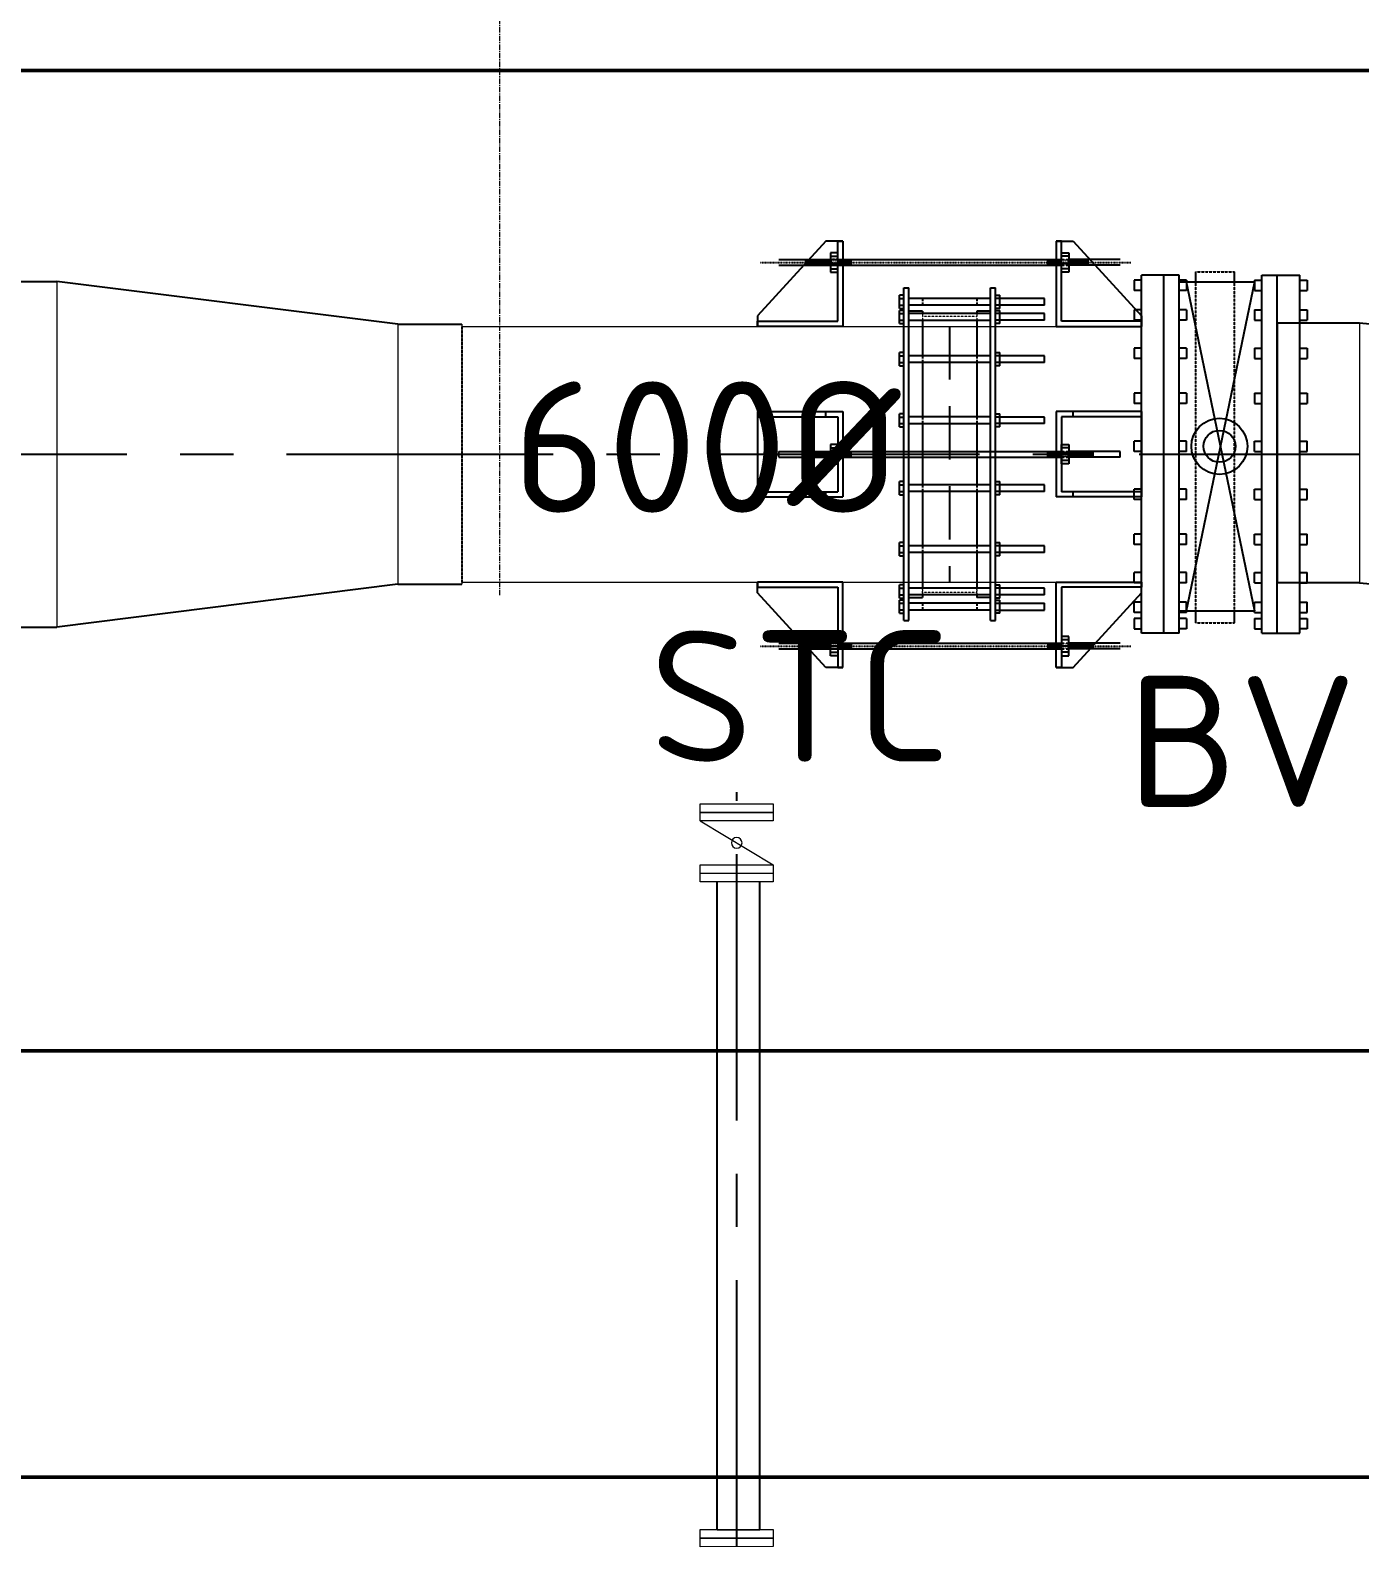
# Model space of a CAD drawing. Header units: inches. Extents: x 0 to 235202, y 0 to 184293.
# Drawn here: x 180900 to 184018, y 114512 to 118070 of the extents above; entities that cross this region are included whole.
import ezdxf
from ezdxf.enums import TextEntityAlignment as Align

# ---------------------------------------------------------------- set-up
doc = ezdxf.new("R2010")
doc.units = ezdxf.units.IN
doc.header["$MEASUREMENT"] = 0
doc.linetypes.add('CENTER', pattern=[2, 1.25, -0.25, 0.25, -0.25])
doc.linetypes.add('HIDDEN', pattern=[0.375, 0.25, -0.125])
for name, color, linetype, lineweight in [('.5', 8, 'Continuous', 0), ('DIM', 251, 'Continuous', 0), ('hid', 8, 'HIDDEN', 0), ('plan', 8, 'Continuous', 0)]:
    doc.layers.add(name, color=color, linetype=linetype, lineweight=lineweight)
for name, color, linetype in [('1', 1, 'CENTER'), ('2', 2, 'HIDDEN'), ('GRID_TXT45', 4, 'Continuous'), ('M-X-BKGD', 8, 'Continuous'), ('sleeve type coupling', 1, 'Continuous'), ('steel elbow 90deg', 3, 'Continuous'), ('steel reducer', 2, 'Continuous'), ('steel tee', 3, 'Continuous'), ('WINDOW ELEV', 3, 'Continuous')]:
    doc.layers.add(name, color=color, linetype=linetype)
doc.styles.add('ISO', font='isocpeur.ttf')
doc.styles.add('SIMPLEX', font='simplex.shx')

# ---------------------------------------------------------------- blocks, each defined once
blk = doc.blocks.new('FLOOR PLAN REV 2')
at = {"layer": '.5', "color": 8, "linetype": 'CENTER', "ltscale": 10}
blk.add_line((107526.8, 216570.9), (107526.8, 247856.1), dxfattribs=at)
at = {"color": 8}
for p, q in [((108291.5, 217401.7), (108131.5, 217226.7)), ((108331.5, 217401.7), (108291.5, 217401.7)), ((108319.5, 217213.7), (108319.5, 217401.7)), ((108319.5, 217401.7), (108331.5, 217401.7)), ((108331.5, 217401.7), (108331.5, 217201.7)), ((108831.9, 217401.7), (108871.9, 217401.7)), ((108843.9, 217401.7), (108831.9, 217401.7)), ((108831.9, 217401.7), (108831.9, 217201.7)), ((108843.9, 217213.7), (108843.9, 217401.7)), ((108871.9, 217401.7), (109031.9, 217226.7)), ((109014.6, 217309.9), (109014.6, 217285.7)), ((109031.9, 217309.9), (109014.6, 217309.9)), ((109031.9, 216482.1), (109031.9, 217322.1)), ((109119.9, 217322.1), (109031.9, 217322.1)), ((109083.9, 216482.1), (109083.9, 217322.1)), ((109119, 217306.6), (109297, 217306.6)), ((109119.9, 216482.1), (109119.9, 217322.1)), ((109137.1, 217309.9), (109119.9, 217309.9)), ((109136.2, 217309.9), (109297, 216534.1)), ((109297, 217306.6), (109136.2, 216530.7)), ((109137.1, 217309.9), (109137.1, 217285.7)), ((109159.5, 217306.6), (109159.5, 217329.7)), ((109249.8, 217306.6), (109249.8, 217329.7)), ((109297, 217309.9), (109297, 217285.7)), ((109297, 217309.9), (109314.2, 217309.9)), ((109314.2, 217322.1), (109402.9, 217322.1)), ((109314.2, 216482.1), (109314.2, 217322.1)), ((109350.2, 216482.1), (109350.2, 217322.1)), ((109402.9, 216482.1), (109402.9, 217322.1)), ((109402.9, 217309.9), (109420.1, 217309.9)), ((109420.1, 217309.9), (109420.1, 217285.7)), ((109031.9, 217285.7), (109014.6, 217285.7)), ((109137.1, 217285.7), (109119.9, 217285.7)), ((109297, 217285.7), (109314.2, 217285.7)), ((109402.9, 217285.7), (109420.1, 217285.7)), ((109014.6, 217240.7), (109014.6, 217216.4)), ((109031.9, 217240.7), (109014.6, 217240.7)), ((109137.1, 217240.7), (109119.9, 217240.7)), ((109137.1, 217240.7), (109137.1, 217216.4)), ((109297, 217240.7), (109297, 217216.4)), ((109297, 217240.7), (109314.2, 217240.7)), ((109402.9, 217240.7), (109420.1, 217240.7)), ((109420.1, 217240.7), (109420.1, 217216.4)), ((108131.5, 217226.7), (108131.5, 217201.7)), ((108131.5, 217201.7), (108131.5, 217213.7)), ((108131.5, 217213.7), (108319.5, 217213.7)), ((108331.5, 217201.7), (108131.5, 217201.7)), ((108831.9, 217201.7), (109031.9, 217201.7)), ((109031.9, 217213.7), (108843.9, 217213.7)), ((109031.9, 217216.4), (109014.6, 217216.4)), ((109031.9, 217226.7), (109031.9, 217201.7)), ((109031.9, 217201.7), (109031.9, 217213.7)), ((109137.1, 217216.4), (109119.9, 217216.4)), ((109297, 217216.4), (109314.2, 217216.4)), ((109402.9, 217216.4), (109420.1, 217216.4)), ((109014.6, 217150.4), (109014.6, 217126.1)), ((109031.9, 217150.4), (109014.6, 217150.4)), ((109031.9, 217126.1), (109014.6, 217126.1)), ((109137.1, 217150.4), (109119.9, 217150.4)), ((109137.1, 217126.1), (109119.9, 217126.1)), ((109137.1, 217150.4), (109137.1, 217126.1)), ((109297, 217150.4), (109297, 217126.1)), ((109297, 217150.4), (109314.2, 217150.4)), ((109297, 217126.1), (109314.2, 217126.1)), ((109402.9, 217150.4), (109420.1, 217150.4)), ((109402.9, 217126.1), (109420.1, 217126.1)), ((109420.1, 217150.4), (109420.1, 217126.1)), ((109014.6, 217045.3), (109014.6, 217021)), ((109031.9, 217045.3), (109014.6, 217045.3)), ((109031.9, 217021), (109014.6, 217021)), ((109137.1, 217045.3), (109119.9, 217045.3)), ((109137.1, 217021), (109119.9, 217021)), ((109137.1, 217045.3), (109137.1, 217021)), ((109297, 217045.3), (109297, 217021)), ((109297, 217045.3), (109314.2, 217045.3)), ((109297, 217021), (109314.2, 217021)), ((109402.9, 217045.3), (109420.1, 217045.3)), ((109402.9, 217021), (109420.1, 217021)), ((109420.1, 217045.3), (109420.1, 217021)), ((108131.5, 217001.7), (108331.5, 217001.7)), ((108131.5, 217001.7), (108131.5, 216801.7)), ((108131.5, 216989.7), (108319.5, 216989.7)), ((108291.5, 216989.7), (108291.5, 217001.7)), ((108319.5, 216989.7), (108319.5, 216813.7)), ((108331.5, 217001.7), (108331.5, 216801.7)), ((109031.9, 217001.7), (108831.9, 217001.7)), ((108831.9, 217001.7), (108831.9, 216801.7)), ((109031.9, 216989.7), (108843.9, 216989.7)), ((108843.9, 216989.7), (108843.9, 216813.7)), ((108871.9, 216989.7), (108871.9, 217001.7)), ((109031.9, 217001.7), (109031.9, 216801.7)), ((109031.9, 216932.4), (109014.6, 216932.4)), ((109014.6, 216908.2), (109014.6, 216932.4)), ((109031.9, 216908.2), (109014.6, 216908.2)), ((109137.1, 216932.4), (109119.9, 216932.4)), ((109137.1, 216908.2), (109119.9, 216908.2)), ((109137.1, 216908.2), (109137.1, 216932.4)), ((109297, 216932.4), (109314.2, 216932.4)), ((109297, 216908.2), (109297, 216932.4)), ((109297, 216908.2), (109314.2, 216908.2)), ((109402.9, 216932.4), (109420.1, 216932.4)), ((109402.9, 216908.2), (109420.1, 216908.2)), ((109420.1, 216908.2), (109420.1, 216932.4)), ((108131.5, 216813.7), (108319.5, 216813.7)), ((108131.5, 216801.7), (108331.5, 216801.7)), ((108291.5, 216801.7), (108291.5, 216813.7)), ((109031.9, 216801.7), (108831.9, 216801.7)), ((109031.9, 216813.7), (108843.9, 216813.7)), ((108871.9, 216801.7), (108871.9, 216813.7)), ((109031.9, 216819.6), (109014.6, 216819.6)), ((109014.6, 216795.4), (109014.6, 216819.6)), ((109137.1, 216819.6), (109119.9, 216819.6)), ((109137.1, 216795.4), (109137.1, 216819.6)), ((109297, 216819.6), (109314.2, 216819.6)), ((109297, 216795.4), (109297, 216819.6)), ((109402.9, 216819.6), (109420.1, 216819.6)), ((109420.1, 216795.4), (109420.1, 216819.6)), ((109031.9, 216795.4), (109014.6, 216795.4)), ((109137.1, 216795.4), (109119.9, 216795.4)), ((109297, 216795.4), (109314.2, 216795.4)), ((109402.9, 216795.4), (109420.1, 216795.4)), ((109031.9, 216714.5), (109014.6, 216714.5)), ((109014.6, 216690.2), (109014.6, 216714.5)), ((109137.1, 216714.5), (109119.9, 216714.5)), ((109137.1, 216690.2), (109137.1, 216714.5)), ((109297, 216714.5), (109314.2, 216714.5)), ((109297, 216690.2), (109297, 216714.5)), ((109402.9, 216714.5), (109420.1, 216714.5)), ((109420.1, 216690.2), (109420.1, 216714.5)), ((109031.9, 216690.2), (109014.6, 216690.2)), ((109137.1, 216690.2), (109119.9, 216690.2)), ((109297, 216690.2), (109314.2, 216690.2)), ((109402.9, 216690.2), (109420.1, 216690.2)), ((109031.9, 216624.2), (109014.6, 216624.2)), ((109014.6, 216600), (109014.6, 216624.2)), ((109137.1, 216624.2), (109119.9, 216624.2)), ((109137.1, 216600), (109137.1, 216624.2)), ((109297, 216624.2), (109314.2, 216624.2)), ((109297, 216600), (109297, 216624.2)), ((109402.9, 216624.2), (109420.1, 216624.2)), ((109420.1, 216600), (109420.1, 216624.2)), ((108131.5, 216576.7), (108131.5, 216601.7)), ((108131.5, 216601.7), (108131.5, 216589.7)), ((108331.5, 216601.7), (108131.5, 216601.7)), ((108131.5, 216589.7), (108319.5, 216589.7)), ((108319.5, 216589.7), (108319.5, 216401.7)), ((108331.5, 216401.7), (108331.5, 216601.7)), ((108831.9, 216401.7), (108831.9, 216601.7)), ((108831.9, 216601.7), (109031.9, 216601.7)), ((109031.9, 216589.7), (108843.9, 216589.7)), ((108843.9, 216589.7), (108843.9, 216401.7)), ((109031.9, 216600), (109014.6, 216600)), ((109031.9, 216576.7), (109031.9, 216601.7)), ((109031.9, 216601.7), (109031.9, 216589.7)), ((109137.1, 216600), (109119.9, 216600)), ((109297, 216600), (109314.2, 216600)), ((109402.9, 216600), (109420.1, 216600)), ((108291.5, 216401.7), (108131.5, 216576.7)), ((108871.9, 216401.7), (109031.9, 216576.7)), ((109031.9, 216554.9), (109014.6, 216554.9)), ((109014.6, 216530.7), (109014.6, 216554.9)), ((109137.1, 216554.9), (109119.9, 216554.9)), ((109137.1, 216530.7), (109137.1, 216554.9)), ((109297, 216554.9), (109314.2, 216554.9)), ((109297, 216530.7), (109297, 216554.9)), ((109402.9, 216554.9), (109420.1, 216554.9)), ((109420.1, 216530.7), (109420.1, 216554.9)), ((109031.9, 216530.7), (109014.6, 216530.7)), ((109031.9, 216516.7), (109014.6, 216516.7)), ((109014.6, 216516.7), (109014.6, 216492.4)), ((109119, 216534.1), (109297, 216534.1)), ((109137.1, 216530.7), (109119.9, 216530.7)), ((109137.1, 216516.7), (109119.9, 216516.7)), ((109137.1, 216516.7), (109137.1, 216492.4)), ((109159.5, 216506.4), (109159.5, 216534.1)), ((109249.8, 216506.4), (109249.8, 216534.1)), ((109297, 216530.7), (109314.2, 216530.7)), ((109297, 216516.7), (109314.2, 216516.7)), ((109297, 216516.7), (109297, 216492.4)), ((109402.9, 216530.7), (109420.1, 216530.7)), ((109402.9, 216516.7), (109420.1, 216516.7)), ((109420.1, 216516.7), (109420.1, 216492.4)), ((109014.6, 216492.4), (109031.9, 216492.4)), ((109119.9, 216482.1), (109031.9, 216482.1)), ((109137.1, 216492.4), (109119.9, 216492.4)), ((109297, 216492.4), (109314.2, 216492.4)), ((109314.2, 216482.1), (109402.9, 216482.1)), ((109420.1, 216492.4), (109402.9, 216492.4)), ((108331.5, 216401.7), (108291.5, 216401.7)), ((108319.5, 216401.7), (108331.5, 216401.7)), ((108831.9, 216401.7), (108871.9, 216401.7)), ((108843.9, 216401.7), (108831.9, 216401.7))]:
    blk.add_line(p, q, dxfattribs=at)
at = {"color": 8, "linetype": 'HIDDEN'}
for p, q in [((109159.5, 217329.7), (109249.8, 217329.7)), ((109159.5, 216534.1), (109159.5, 217306.6)), ((109249.8, 216534.1), (109249.8, 217306.6)), ((109159.5, 216506.4), (109249.8, 216506.4))]:
    blk.add_line(p, q, dxfattribs=at)
at = {"color": 8, "linetype": 'CENTER', "ltscale": 500}
for p, q in [((103026.8, 216901.8), (109543.6, 216901.8)), ((108082.4, 214338.8), (108082.4, 216109.2))]:
    blk.add_line(p, q, dxfattribs=at)
at = {"color": 8}
for radius in [65.7, 37.5]:
    blk.add_circle((109214.7, 216920.3), radius, dxfattribs=at)
at = {"layer": '1', "color": 8}
for p, q in [((108319.5, 217374.5), (108302.3, 217374.5)), ((108302.3, 217374.5), (108302.3, 217329)), ((108319.5, 217374.5), (108302.3, 217374.5)), ((108302.3, 217374.5), (108302.3, 217329)), ((108319.5, 217329), (108319.5, 217374.5)), ((108319.5, 217329), (108319.5, 217374.5)), ((108843.9, 217374.5), (108861.1, 217374.5)), ((108843.9, 217329), (108843.9, 217374.5)), ((108843.9, 217374.5), (108861.1, 217374.5)), ((108843.9, 217329), (108843.9, 217374.5)), ((108861.1, 217374.5), (108861.1, 217329)), ((108861.1, 217374.5), (108861.1, 217329)), ((108181.5, 217358.3), (108843.9, 217358.3)), ((108181.5, 217358.3), (108302.3, 217358.3)), ((108181.5, 217345.2), (108302.3, 217345.2)), ((108181.5, 217345.1), (108843.9, 217345.1)), ((108244.9, 217345.2), (108244.9, 217358.3)), ((108244.9, 217345.2), (108244.9, 217358.3)), ((108249, 217345.2), (108249, 217358.3)), ((108249, 217345.2), (108249, 217358.3)), ((108249, 217345.2), (108249, 217358.3)), ((108249, 217345.2), (108249, 217358.3)), ((108253.1, 217345.2), (108253.1, 217358.3)), ((108253.1, 217345.2), (108253.1, 217358.3)), ((108256.9, 217345.2), (108256.9, 217358.3)), ((108256.9, 217345.2), (108256.9, 217358.3)), ((108261, 217345.2), (108261, 217358.3)), ((108261, 217345.2), (108261, 217358.3)), ((108261, 217345.2), (108261, 217358.3)), ((108261, 217345.2), (108261, 217358.3)), ((108265, 217345.2), (108265, 217358.3)), ((108265, 217345.2), (108265, 217358.3)), ((108269.1, 217345.2), (108269.1, 217358.3)), ((108269.1, 217345.2), (108269.1, 217358.3)), ((108273.2, 217345.2), (108273.2, 217358.3)), ((108273.2, 217345.2), (108273.2, 217358.3)), ((108277.3, 217345.2), (108277.3, 217358.3)), ((108277.3, 217345.2), (108277.3, 217358.3)), ((108281.4, 217345.2), (108281.4, 217358.3)), ((108281.4, 217345.2), (108281.4, 217358.3)), ((108285.5, 217345.2), (108285.5, 217358.3)), ((108285.5, 217345.2), (108285.5, 217358.3)), ((108289.6, 217345.2), (108289.6, 217358.3)), ((108289.6, 217345.2), (108289.6, 217358.3)), ((108293.6, 217345.2), (108293.6, 217358.3)), ((108293.6, 217345.2), (108293.6, 217358.3)), ((108297.7, 217345.2), (108297.7, 217358.3)), ((108297.7, 217345.2), (108297.7, 217358.3)), ((108301.8, 217345.2), (108301.8, 217358.3)), ((108301.8, 217345.2), (108301.8, 217358.3)), ((108302.3, 217366.4), (108319.5, 217366.4)), ((108302.3, 217366.4), (108319.5, 217366.4)), ((108302.3, 217337.1), (108319.5, 217337.1)), ((108302.3, 217337.1), (108319.5, 217337.1)), ((108322.3, 217345.2), (108322.3, 217358.3)), ((108322.3, 217345.2), (108322.3, 217358.3)), ((108326.3, 217345.2), (108326.3, 217358.3)), ((108326.3, 217345.2), (108326.3, 217358.3)), ((108330.4, 217345.2), (108330.4, 217358.3)), ((108330.4, 217345.2), (108330.4, 217358.3)), ((108334.5, 217345.2), (108334.5, 217358.3)), ((108334.5, 217345.2), (108334.5, 217358.3)), ((108338.6, 217345.2), (108338.6, 217358.3)), ((108338.6, 217345.2), (108338.6, 217358.3)), ((108342.7, 217345.2), (108342.7, 217358.3)), ((108342.7, 217345.2), (108342.7, 217358.3)), ((108346.8, 217345.2), (108346.8, 217358.3)), ((108346.8, 217345.2), (108346.8, 217358.3)), ((108350.9, 217345.2), (108350.9, 217358.3)), ((108350.9, 217345.2), (108350.9, 217358.3)), ((108812.5, 217345.2), (108812.5, 217358.3)), ((108812.5, 217345.2), (108812.5, 217358.3)), ((108816.6, 217345.2), (108816.6, 217358.3)), ((108816.6, 217345.2), (108816.6, 217358.3)), ((108820.7, 217345.2), (108820.7, 217358.3)), ((108820.7, 217345.2), (108820.7, 217358.3)), ((108824.8, 217345.2), (108824.8, 217358.3)), ((108824.8, 217345.2), (108824.8, 217358.3)), ((108828.8, 217345.2), (108828.8, 217358.3)), ((108828.8, 217345.2), (108828.8, 217358.3)), ((108832.9, 217345.2), (108832.9, 217358.3)), ((108832.9, 217345.2), (108832.9, 217358.3)), ((108837, 217345.2), (108837, 217358.3)), ((108837, 217345.2), (108837, 217358.3)), ((108841.1, 217345.2), (108841.1, 217358.3)), ((108841.1, 217345.2), (108841.1, 217358.3)), ((108861.1, 217366.4), (108843.9, 217366.4)), ((108861.1, 217366.4), (108843.9, 217366.4)), ((108861.1, 217337.1), (108843.9, 217337.1)), ((108861.1, 217337.1), (108843.9, 217337.1)), ((108981.9, 217358.3), (108861.1, 217358.3)), ((108981.9, 217345.2), (108861.1, 217345.2)), ((108861.5, 217345.2), (108861.5, 217358.3)), ((108861.5, 217345.2), (108861.5, 217358.3)), ((108865.6, 217345.2), (108865.6, 217358.3)), ((108865.6, 217345.2), (108865.6, 217358.3)), ((108869.7, 217345.2), (108869.7, 217358.3)), ((108869.7, 217345.2), (108869.7, 217358.3)), ((108873.8, 217345.2), (108873.8, 217358.3)), ((108873.8, 217345.2), (108873.8, 217358.3)), ((108877.9, 217345.2), (108877.9, 217358.3)), ((108877.9, 217345.2), (108877.9, 217358.3)), ((108882, 217345.2), (108882, 217358.3)), ((108882, 217345.2), (108882, 217358.3)), ((108886.1, 217345.2), (108886.1, 217358.3)), ((108886.1, 217345.2), (108886.1, 217358.3)), ((108890.1, 217345.2), (108890.1, 217358.3)), ((108890.1, 217345.2), (108890.1, 217358.3)), ((108894.2, 217345.2), (108894.2, 217358.3)), ((108894.2, 217345.2), (108894.2, 217358.3)), ((108898.3, 217345.2), (108898.3, 217358.3)), ((108898.3, 217345.2), (108898.3, 217358.3)), ((108902.4, 217345.2), (108902.4, 217358.3)), ((108902.4, 217345.2), (108902.4, 217358.3)), ((108902.4, 217345.2), (108902.4, 217358.3)), ((108902.4, 217345.2), (108902.4, 217358.3)), ((108906.5, 217345.2), (108906.5, 217358.3)), ((108906.5, 217345.2), (108906.5, 217358.3)), ((108302.3, 217329), (108319.5, 217329)), ((108302.3, 217329), (108319.5, 217329)), ((108861.1, 217329), (108843.9, 217329)), ((108861.1, 217329), (108843.9, 217329)), ((108181.5, 216908.3), (108843.9, 216908.3)), ((108181.5, 216908.3), (108302.3, 216908.3)), ((108181.5, 216895.2), (108181.5, 216908.3)), ((108181.5, 216895.2), (108181.5, 216908.3)), ((108244.9, 216895.2), (108244.9, 216908.3)), ((108244.9, 216895.2), (108244.9, 216908.3)), ((108249, 216895.2), (108249, 216908.3)), ((108249, 216895.2), (108249, 216908.3)), ((108249, 216895.2), (108249, 216908.3)), ((108249, 216895.2), (108249, 216908.3)), ((108253.1, 216895.2), (108253.1, 216908.3)), ((108253.1, 216895.2), (108253.1, 216908.3)), ((108256.9, 216895.2), (108256.9, 216908.3)), ((108256.9, 216895.2), (108256.9, 216908.3)), ((108261, 216895.2), (108261, 216908.3)), ((108261, 216895.2), (108261, 216908.3)), ((108261, 216895.2), (108261, 216908.3)), ((108261, 216895.2), (108261, 216908.3)), ((108265, 216895.2), (108265, 216908.3)), ((108265, 216895.2), (108265, 216908.3)), ((108269.1, 216895.2), (108269.1, 216908.3)), ((108269.1, 216895.2), (108269.1, 216908.3)), ((108273.2, 216895.2), (108273.2, 216908.3)), ((108273.2, 216895.2), (108273.2, 216908.3)), ((108277.3, 216895.2), (108277.3, 216908.3)), ((108277.3, 216895.2), (108277.3, 216908.3)), ((108281.4, 216895.2), (108281.4, 216908.3)), ((108281.4, 216895.2), (108281.4, 216908.3)), ((108285.5, 216895.2), (108285.5, 216908.3)), ((108285.5, 216895.2), (108285.5, 216908.3)), ((108289.6, 216895.2), (108289.6, 216908.3)), ((108289.6, 216895.2), (108289.6, 216908.3)), ((108293.6, 216895.2), (108293.6, 216908.3)), ((108293.6, 216895.2), (108293.6, 216908.3)), ((108297.7, 216895.2), (108297.7, 216908.3)), ((108297.7, 216895.2), (108297.7, 216908.3)), ((108301.8, 216895.2), (108301.8, 216908.3)), ((108301.8, 216895.2), (108301.8, 216908.3)), ((108319.5, 216924.5), (108302.3, 216924.5)), ((108302.3, 216924.5), (108302.3, 216879)), ((108319.5, 216924.5), (108302.3, 216924.5)), ((108302.3, 216924.5), (108302.3, 216879)), ((108302.3, 216916.4), (108319.5, 216916.4)), ((108302.3, 216916.4), (108319.5, 216916.4)), ((108319.5, 216879), (108319.5, 216924.5)), ((108319.5, 216879), (108319.5, 216924.5)), ((108322.3, 216895.2), (108322.3, 216908.3)), ((108322.3, 216895.2), (108322.3, 216908.3)), ((108326.3, 216895.2), (108326.3, 216908.3)), ((108326.3, 216895.2), (108326.3, 216908.3)), ((108330.4, 216895.2), (108330.4, 216908.3)), ((108330.4, 216895.2), (108330.4, 216908.3)), ((108334.5, 216895.2), (108334.5, 216908.3)), ((108334.5, 216895.2), (108334.5, 216908.3)), ((108338.6, 216895.2), (108338.6, 216908.3)), ((108338.6, 216895.2), (108338.6, 216908.3)), ((108342.7, 216895.2), (108342.7, 216908.3)), ((108342.7, 216895.2), (108342.7, 216908.3)), ((108346.8, 216895.2), (108346.8, 216908.3)), ((108346.8, 216895.2), (108346.8, 216908.3)), ((108350.9, 216895.2), (108350.9, 216908.3)), ((108350.9, 216895.2), (108350.9, 216908.3)), ((108812.5, 216895.2), (108812.5, 216908.3)), ((108812.5, 216895.2), (108812.5, 216908.3)), ((108816.6, 216895.2), (108816.6, 216908.3)), ((108816.6, 216895.2), (108816.6, 216908.3)), ((108820.7, 216895.2), (108820.7, 216908.3)), ((108820.7, 216895.2), (108820.7, 216908.3)), ((108824.8, 216895.2), (108824.8, 216908.3)), ((108824.8, 216895.2), (108824.8, 216908.3)), ((108828.8, 216895.2), (108828.8, 216908.3)), ((108828.8, 216895.2), (108828.8, 216908.3)), ((108832.9, 216895.2), (108832.9, 216908.3)), ((108832.9, 216895.2), (108832.9, 216908.3)), ((108837, 216895.2), (108837, 216908.3)), ((108837, 216895.2), (108837, 216908.3)), ((108841.1, 216895.2), (108841.1, 216908.3)), ((108841.1, 216895.2), (108841.1, 216908.3)), ((108843.9, 216924.5), (108861.1, 216924.5)), ((108843.9, 216879), (108843.9, 216924.5)), ((108843.9, 216924.5), (108861.1, 216924.5)), ((108843.9, 216879), (108843.9, 216924.5)), ((108861.1, 216916.4), (108843.9, 216916.4)), ((108861.1, 216916.4), (108843.9, 216916.4)), ((108861.1, 216924.5), (108861.1, 216879)), ((108861.1, 216924.5), (108861.1, 216879)), ((108981.9, 216908.3), (108861.1, 216908.3)), ((108861.5, 216895.2), (108861.5, 216908.3)), ((108861.5, 216895.2), (108861.5, 216908.3)), ((108865.6, 216895.2), (108865.6, 216908.3)), ((108865.6, 216895.2), (108865.6, 216908.3)), ((108869.7, 216895.2), (108869.7, 216908.3)), ((108869.7, 216895.2), (108869.7, 216908.3)), ((108873.8, 216895.2), (108873.8, 216908.3)), ((108873.8, 216895.2), (108873.8, 216908.3)), ((108877.9, 216895.2), (108877.9, 216908.3)), ((108877.9, 216895.2), (108877.9, 216908.3)), ((108882, 216895.2), (108882, 216908.3)), ((108882, 216895.2), (108882, 216908.3)), ((108886.1, 216895.2), (108886.1, 216908.3)), ((108886.1, 216895.2), (108886.1, 216908.3)), ((108890.1, 216895.2), (108890.1, 216908.3)), ((108890.1, 216895.2), (108890.1, 216908.3)), ((108894.2, 216895.2), (108894.2, 216908.3)), ((108894.2, 216895.2), (108894.2, 216908.3)), ((108898.3, 216895.2), (108898.3, 216908.3)), ((108898.3, 216895.2), (108898.3, 216908.3)), ((108902.4, 216895.2), (108902.4, 216908.3)), ((108902.4, 216895.2), (108902.4, 216908.3)), ((108902.4, 216895.2), (108902.4, 216908.3)), ((108902.4, 216895.2), (108902.4, 216908.3)), ((108906.5, 216895.2), (108906.5, 216908.3)), ((108906.5, 216895.2), (108906.5, 216908.3)), ((108910.3, 216895.2), (108910.3, 216908.3)), ((108910.3, 216895.2), (108910.3, 216908.3)), ((108914.4, 216895.2), (108914.4, 216908.3)), ((108914.4, 216895.2), (108914.4, 216908.3)), ((108914.4, 216895.2), (108914.4, 216908.3)), ((108914.4, 216895.2), (108914.4, 216908.3)), ((108918.5, 216895.2), (108918.5, 216908.3)), ((108918.5, 216895.2), (108918.5, 216908.3)), ((108981.9, 216895.2), (108981.9, 216908.3)), ((108981.9, 216895.2), (108981.9, 216908.3)), ((108181.5, 216895.2), (108302.3, 216895.2)), ((108181.5, 216895.1), (108843.9, 216895.1)), ((108302.3, 216887.1), (108319.5, 216887.1)), ((108302.3, 216887.1), (108319.5, 216887.1)), ((108302.3, 216879), (108319.5, 216879)), ((108302.3, 216879), (108319.5, 216879)), ((108861.1, 216887.1), (108843.9, 216887.1)), ((108861.1, 216887.1), (108843.9, 216887.1)), ((108861.1, 216879), (108843.9, 216879)), ((108861.1, 216879), (108843.9, 216879)), ((108981.9, 216895.2), (108861.1, 216895.2)), ((108181.5, 216458.4), (108843.9, 216458.4)), ((108181.5, 216458.3), (108302.3, 216458.3)), ((108181.5, 216445.2), (108843.9, 216445.2)), ((108181.5, 216445.2), (108302.3, 216445.2)), ((108244.9, 216458.3), (108244.9, 216445.2)), ((108244.9, 216458.3), (108244.9, 216445.2)), ((108249, 216458.3), (108249, 216445.2)), ((108249, 216458.3), (108249, 216445.2)), ((108249, 216458.3), (108249, 216445.2)), ((108249, 216458.3), (108249, 216445.2)), ((108253.1, 216458.3), (108253.1, 216445.2)), ((108253.1, 216458.3), (108253.1, 216445.2)), ((108256.9, 216458.3), (108256.9, 216445.2)), ((108256.9, 216458.3), (108256.9, 216445.2)), ((108261, 216458.3), (108261, 216445.2)), ((108261, 216458.3), (108261, 216445.2)), ((108261, 216458.3), (108261, 216445.2)), ((108261, 216458.3), (108261, 216445.2)), ((108265, 216458.3), (108265, 216445.2)), ((108265, 216458.3), (108265, 216445.2)), ((108269.1, 216458.3), (108269.1, 216445.2)), ((108269.1, 216458.3), (108269.1, 216445.2)), ((108273.2, 216458.3), (108273.2, 216445.2)), ((108273.2, 216458.3), (108273.2, 216445.2)), ((108277.3, 216458.3), (108277.3, 216445.2)), ((108277.3, 216458.3), (108277.3, 216445.2)), ((108281.4, 216458.3), (108281.4, 216445.2)), ((108281.4, 216458.3), (108281.4, 216445.2)), ((108285.5, 216458.3), (108285.5, 216445.2)), ((108285.5, 216458.3), (108285.5, 216445.2)), ((108289.6, 216458.3), (108289.6, 216445.2)), ((108289.6, 216458.3), (108289.6, 216445.2)), ((108293.6, 216458.3), (108293.6, 216445.2)), ((108293.6, 216458.3), (108293.6, 216445.2)), ((108297.7, 216458.3), (108297.7, 216445.2)), ((108297.7, 216458.3), (108297.7, 216445.2)), ((108301.8, 216458.3), (108301.8, 216445.2)), ((108301.8, 216458.3), (108301.8, 216445.2)), ((108302.3, 216429), (108302.3, 216474.5)), ((108302.3, 216474.5), (108319.5, 216474.5)), ((108302.3, 216429), (108302.3, 216474.5)), ((108302.3, 216474.5), (108319.5, 216474.5)), ((108302.3, 216466.4), (108319.5, 216466.4)), ((108302.3, 216466.4), (108319.5, 216466.4)), ((108319.5, 216474.5), (108319.5, 216429)), ((108319.5, 216474.5), (108319.5, 216429)), ((108322.3, 216458.3), (108322.3, 216445.2)), ((108322.3, 216458.3), (108322.3, 216445.2)), ((108326.3, 216458.3), (108326.3, 216445.2)), ((108326.3, 216458.3), (108326.3, 216445.2)), ((108330.4, 216458.3), (108330.4, 216445.2)), ((108330.4, 216458.3), (108330.4, 216445.2)), ((108334.5, 216458.3), (108334.5, 216445.2)), ((108334.5, 216458.3), (108334.5, 216445.2)), ((108338.6, 216458.3), (108338.6, 216445.2)), ((108338.6, 216458.3), (108338.6, 216445.2)), ((108342.7, 216458.3), (108342.7, 216445.2)), ((108342.7, 216458.3), (108342.7, 216445.2)), ((108346.8, 216458.3), (108346.8, 216445.2)), ((108346.8, 216458.3), (108346.8, 216445.2)), ((108350.9, 216458.3), (108350.9, 216445.2)), ((108350.9, 216458.3), (108350.9, 216445.2)), ((108812.5, 216458.3), (108812.5, 216445.2)), ((108812.5, 216458.3), (108812.5, 216445.2)), ((108816.6, 216458.3), (108816.6, 216445.2)), ((108816.6, 216458.3), (108816.6, 216445.2)), ((108820.7, 216458.3), (108820.7, 216445.2)), ((108820.7, 216458.3), (108820.7, 216445.2)), ((108824.8, 216458.3), (108824.8, 216445.2)), ((108824.8, 216458.3), (108824.8, 216445.2)), ((108828.8, 216458.3), (108828.8, 216445.2)), ((108828.8, 216458.3), (108828.8, 216445.2)), ((108832.9, 216458.3), (108832.9, 216445.2)), ((108832.9, 216458.3), (108832.9, 216445.2)), ((108837, 216458.3), (108837, 216445.2)), ((108837, 216458.3), (108837, 216445.2)), ((108841.1, 216458.3), (108841.1, 216445.2)), ((108841.1, 216458.3), (108841.1, 216445.2)), ((108861.1, 216474.5), (108843.9, 216474.5)), ((108843.9, 216474.5), (108843.9, 216429)), ((108861.1, 216474.5), (108843.9, 216474.5)), ((108843.9, 216474.5), (108843.9, 216429)), ((108861.1, 216466.4), (108843.9, 216466.4)), ((108861.1, 216466.4), (108843.9, 216466.4)), ((108861.1, 216429), (108861.1, 216474.5)), ((108861.1, 216429), (108861.1, 216474.5)), ((108981.9, 216458.3), (108861.1, 216458.3)), ((108981.9, 216445.2), (108861.1, 216445.2)), ((108861.5, 216458.3), (108861.5, 216445.2)), ((108861.5, 216458.3), (108861.5, 216445.2)), ((108865.6, 216458.3), (108865.6, 216445.2)), ((108865.6, 216458.3), (108865.6, 216445.2)), ((108869.7, 216458.3), (108869.7, 216445.2)), ((108869.7, 216458.3), (108869.7, 216445.2)), ((108873.8, 216458.3), (108873.8, 216445.2)), ((108873.8, 216458.3), (108873.8, 216445.2)), ((108877.9, 216458.3), (108877.9, 216445.2)), ((108877.9, 216458.3), (108877.9, 216445.2)), ((108882, 216458.3), (108882, 216445.2)), ((108882, 216458.3), (108882, 216445.2)), ((108886.1, 216458.3), (108886.1, 216445.2)), ((108886.1, 216458.3), (108886.1, 216445.2)), ((108890.1, 216458.3), (108890.1, 216445.2)), ((108890.1, 216458.3), (108890.1, 216445.2)), ((108894.2, 216458.3), (108894.2, 216445.2)), ((108894.2, 216458.3), (108894.2, 216445.2)), ((108898.3, 216458.3), (108898.3, 216445.2)), ((108898.3, 216458.3), (108898.3, 216445.2)), ((108902.4, 216458.3), (108902.4, 216445.2)), ((108902.4, 216458.3), (108902.4, 216445.2)), ((108902.4, 216458.3), (108902.4, 216445.2)), ((108902.4, 216458.3), (108902.4, 216445.2)), ((108906.5, 216458.3), (108906.5, 216445.2)), ((108906.5, 216458.3), (108906.5, 216445.2)), ((108910.3, 216458.3), (108910.3, 216445.2)), ((108910.3, 216458.3), (108910.3, 216445.2)), ((108914.4, 216458.3), (108914.4, 216445.2)), ((108914.4, 216458.3), (108914.4, 216445.2)), ((108914.4, 216458.3), (108914.4, 216445.2)), ((108914.4, 216458.3), (108914.4, 216445.2)), ((108918.5, 216458.3), (108918.5, 216445.2)), ((108918.5, 216458.3), (108918.5, 216445.2)), ((108302.3, 216437.1), (108319.5, 216437.1)), ((108302.3, 216437.1), (108319.5, 216437.1)), ((108319.5, 216429), (108302.3, 216429)), ((108319.5, 216429), (108302.3, 216429)), ((108861.1, 216437.1), (108843.9, 216437.1)), ((108861.1, 216437.1), (108843.9, 216437.1)), ((108843.9, 216429), (108861.1, 216429)), ((108843.9, 216429), (108861.1, 216429))]:
    blk.add_line(p, q, dxfattribs=at)
at = {"layer": '1', "color": 8, "linetype": 'CENTER', "ltscale": 0.09}
for p, q in [((108137.3, 217351.7), (109007.1, 217351.7)), ((108137.3, 216451.7), (109007.1, 216451.7))]:
    blk.add_line(p, q, dxfattribs=at)
at = {"layer": '1', "color": 8, "linetype": 'HIDDEN', "ltscale": 0.009}
for p, q in [((108319.5, 217358.3), (108302.3, 217358.3)), ((108319.5, 217345.2), (108302.3, 217345.2)), ((108305.9, 217345.2), (108305.9, 217358.3)), ((108305.9, 217345.2), (108305.9, 217358.3)), ((108310, 217345.2), (108310, 217358.3)), ((108310, 217345.2), (108310, 217358.3)), ((108314.1, 217345.2), (108314.1, 217358.3)), ((108314.1, 217345.2), (108314.1, 217358.3)), ((108318.2, 217345.2), (108318.2, 217358.3)), ((108318.2, 217345.2), (108318.2, 217358.3)), ((108843.9, 217358.3), (108861.1, 217358.3)), ((108843.9, 217345.2), (108861.1, 217345.2)), ((108845.2, 217345.2), (108845.2, 217358.3)), ((108845.2, 217345.2), (108845.2, 217358.3)), ((108849.3, 217345.2), (108849.3, 217358.3)), ((108849.3, 217345.2), (108849.3, 217358.3)), ((108853.4, 217345.2), (108853.4, 217358.3)), ((108853.4, 217345.2), (108853.4, 217358.3)), ((108857.4, 217345.2), (108857.4, 217358.3)), ((108857.4, 217345.2), (108857.4, 217358.3)), ((108319.5, 216908.3), (108302.3, 216908.3)), ((108305.9, 216895.2), (108305.9, 216908.3)), ((108305.9, 216895.2), (108305.9, 216908.3)), ((108310, 216895.2), (108310, 216908.3)), ((108310, 216895.2), (108310, 216908.3)), ((108314.1, 216895.2), (108314.1, 216908.3)), ((108314.1, 216895.2), (108314.1, 216908.3)), ((108318.2, 216895.2), (108318.2, 216908.3)), ((108318.2, 216895.2), (108318.2, 216908.3)), ((108843.9, 216908.3), (108861.1, 216908.3)), ((108845.2, 216895.2), (108845.2, 216908.3)), ((108845.2, 216895.2), (108845.2, 216908.3)), ((108849.3, 216895.2), (108849.3, 216908.3)), ((108849.3, 216895.2), (108849.3, 216908.3)), ((108853.4, 216895.2), (108853.4, 216908.3)), ((108853.4, 216895.2), (108853.4, 216908.3)), ((108857.4, 216895.2), (108857.4, 216908.3)), ((108857.4, 216895.2), (108857.4, 216908.3)), ((108319.5, 216895.2), (108302.3, 216895.2)), ((108843.9, 216895.2), (108861.1, 216895.2)), ((108319.5, 216458.3), (108302.3, 216458.3)), ((108319.5, 216445.2), (108302.3, 216445.2)), ((108305.9, 216458.3), (108305.9, 216445.2)), ((108305.9, 216458.3), (108305.9, 216445.2)), ((108310, 216458.3), (108310, 216445.2)), ((108310, 216458.3), (108310, 216445.2)), ((108314.1, 216458.3), (108314.1, 216445.2)), ((108314.1, 216458.3), (108314.1, 216445.2)), ((108318.2, 216458.3), (108318.2, 216445.2)), ((108318.2, 216458.3), (108318.2, 216445.2)), ((108843.9, 216458.3), (108861.1, 216458.3)), ((108843.9, 216445.2), (108861.1, 216445.2)), ((108845.2, 216458.3), (108845.2, 216445.2)), ((108845.2, 216458.3), (108845.2, 216445.2)), ((108849.3, 216458.3), (108849.3, 216445.2)), ((108849.3, 216458.3), (108849.3, 216445.2)), ((108853.4, 216458.3), (108853.4, 216445.2)), ((108853.4, 216458.3), (108853.4, 216445.2)), ((108857.4, 216458.3), (108857.4, 216445.2)), ((108857.4, 216458.3), (108857.4, 216445.2))]:
    blk.add_line(p, q, dxfattribs=at)
at = {"layer": '2', "color": 8}
blk.add_line((107437.7, 217201.8), (107437.7, 216601.8), dxfattribs=at)
at = {"layer": '2', "color": 8, "linetype": 'HIDDEN', "ltscale": 500}
blk.add_line((108581.9, 217201.8), (108581.9, 216601.8), dxfattribs=at)
at = {"layer": 'DIM', "color": 8, "ltscale": 200}
for p, q in [((106487.7, 217307.2), (106487.7, 216496.4)), ((107287.7, 217206.6), (107287.7, 216597.1))]:
    blk.add_line(p, q, dxfattribs=at)
at = {"layer": 'DIM', "color": 8}
for p, q in [((107437.7, 217206.6), (107437.7, 216597.1)), ((107437.7, 217201.7), (109031.9, 217201.7)), ((109543.6, 217209.5), (109543.6, 216599.9)), ((107437.7, 216601.7), (109031.9, 216601.7))]:
    blk.add_line(p, q, dxfattribs=at)
at = {"layer": 'DIM', "color": 8, "linetype": 'Continuous', "ltscale": 100}
for p, q in [((107996.8, 216081.3), (108168, 216081.5)), ((107996.8, 216081.3), (108168, 216081.5)), ((107996.8, 216041.3), (107996.8, 216081.3)), ((107996.8, 216041.3), (107996.8, 216081.3)), ((107996.8, 216061.3), (108168, 216061.5)), ((108168, 216061.5), (107996.8, 216061.3)), ((108168, 216081.5), (108168, 216041.5)), ((108168, 216081.5), (108168, 216041.5)), ((108168, 216041.5), (107996.8, 216041.3)), ((108168, 216041.5), (107996.8, 216041.3)), ((107996.8, 216041.3), (108168, 215938.6)), ((107996.8, 215938.4), (108168, 215938.6)), ((107996.8, 215938.4), (108168, 215938.6)), ((107996.8, 215898.4), (107996.8, 215938.4)), ((107996.8, 215898.4), (107996.8, 215938.4)), ((107996.8, 215918.4), (108168, 215918.6)), ((108168, 215918.6), (107996.8, 215918.4)), ((108168, 215938.6), (108168, 215898.6)), ((108168, 215938.6), (108168, 215898.6)), ((108168, 215898.6), (107996.8, 215898.4)), ((108168, 215898.6), (107996.8, 215898.4)), ((107996.8, 214378.7), (108168, 214378.9)), ((107996.8, 214378.7), (108168, 214378.9)), ((107996.8, 214338.7), (107996.8, 214378.7)), ((107996.8, 214338.7), (107996.8, 214378.7)), ((107996.8, 214358.7), (108168, 214358.9)), ((108168, 214358.9), (107996.8, 214358.7)), ((108036.8, 214378.2), (108136.8, 214378.2)), ((108168, 214378.9), (108168, 214338.9)), ((108168, 214378.9), (108168, 214338.9)), ((108168, 214338.9), (107996.8, 214338.7)), ((108168, 214338.9), (107996.8, 214338.7))]:
    blk.add_line(p, q, dxfattribs=at)
for start, end in [(0, 180), (180, 0)]:
    blk.add_arc((108082.4, 215990), 12.5, start, end, dxfattribs=at)
at = {"layer": 'hid', "color": 8, "ltscale": 0.1}
for p, q in [((108518.2, 217231.9), (108518.2, 217215.9)), ((108518.2, 217231.9), (108518.2, 217215.9)), ((108645.6, 217231.9), (108645.6, 217215.9)), ((108645.6, 217231.9), (108645.6, 217215.9)), ((108518.2, 217225.6), (108645.6, 217225.6)), ((108518.2, 216587.7), (108518.2, 216571.7)), ((108518.2, 216571.7), (108518.2, 216587.7)), ((108645.6, 216587.7), (108645.6, 216571.7)), ((108645.6, 216571.7), (108645.6, 216587.7)), ((108518.2, 216578), (108645.6, 216578))]:
    blk.add_line(p, q, dxfattribs=at)
at = {"layer": 'plan', "color": 8, "lineweight": 50}
for p, q in [((101471.8, 217801.8), (111863.1, 217801.8)), ((105650.8, 215501.8), (111863.1, 215501.8)), ((117586.9, 214501.8), (105516.6, 214501.8))]:
    blk.add_line(p, q, dxfattribs=at)
at = {"layer": 'sleeve type coupling', "color": 8}
for p, q in [((108474.2, 217274.7), (108463.9, 217274.7)), ((108463.9, 217243.9), (108463.9, 217274.7)), ((108463.9, 217267), (108474.2, 217267)), ((108474.2, 217291.8), (108486.2, 217291.8)), ((108474.2, 216511.8), (108474.2, 217291.8)), ((108486.2, 216511.8), (108486.2, 217291.8)), ((108677.6, 217267.3), (108486.2, 217267.3)), ((108677.6, 217291.8), (108689.6, 217291.8)), ((108677.6, 216511.8), (108677.6, 217291.8)), ((108689.6, 216511.8), (108689.6, 217291.8)), ((108689.6, 217274.7), (108699.9, 217274.7)), ((108804.2, 217267), (108689.6, 217267)), ((108699.9, 217243.9), (108699.9, 217274.7)), ((108804.2, 217251.6), (108804.2, 217267)), ((108463.9, 217251.6), (108474.2, 217251.6)), ((108463.9, 217243.9), (108474.2, 217243.9)), ((108474.2, 217239.3), (108463.9, 217239.3)), ((108463.9, 217208.5), (108463.9, 217239.3)), ((108463.9, 217231.6), (108474.2, 217231.6)), ((108677.6, 217251.3), (108486.2, 217251.3)), ((108518.2, 217237.6), (108486.2, 217237.6)), ((108677.6, 217231.9), (108486.2, 217231.9)), ((108518.2, 217237.6), (108518.2, 217231.9)), ((108645.6, 217237.6), (108645.6, 217231.9)), ((108677.6, 217237.6), (108645.6, 217237.6)), ((108677.6, 217231.6), (108677.6, 217237.6)), ((108804.2, 217251.6), (108689.6, 217251.6)), ((108699.9, 217243.9), (108689.6, 217243.9)), ((108689.6, 217239.3), (108699.9, 217239.3)), ((108804.2, 217231.6), (108689.6, 217231.6)), ((108699.9, 217208.5), (108699.9, 217239.3)), ((108804.2, 217216.2), (108804.2, 217231.6)), ((108463.9, 217216.2), (108474.2, 217216.2)), ((108463.9, 217208.5), (108474.2, 217208.5)), ((108677.6, 217215.9), (108486.2, 217215.9)), ((108518.2, 217215.9), (108518.2, 217132.7)), ((108645.6, 217215.9), (108645.6, 217132.7)), ((108804.2, 217216.2), (108689.6, 217216.2)), ((108699.9, 217208.5), (108689.6, 217208.5)), ((108474.2, 217140.1), (108463.9, 217140.1)), ((108463.9, 217109.3), (108463.9, 217140.1)), ((108463.9, 217132.4), (108474.2, 217132.4)), ((108677.6, 217132.7), (108486.2, 217132.7)), ((108689.6, 217140.1), (108699.9, 217140.1)), ((108804.2, 217132.4), (108689.6, 217132.4)), ((108699.9, 217109.3), (108699.9, 217140.1)), ((108804.2, 217117), (108804.2, 217132.4)), ((108463.9, 217117), (108474.2, 217117)), ((108463.9, 217109.3), (108474.2, 217109.3)), ((108677.6, 217116.7), (108486.2, 217116.7)), ((108518.2, 217116.7), (108518.2, 216989.4)), ((108645.6, 217116.7), (108645.6, 216989.4)), ((108804.2, 217117), (108689.6, 217117)), ((108699.9, 217109.3), (108689.6, 217109.3)), ((108474.2, 216996.8), (108463.9, 216996.8)), ((108463.9, 216965.9), (108463.9, 216996.8)), ((108463.9, 216989.1), (108474.2, 216989.1)), ((108677.6, 216989.4), (108486.2, 216989.4)), ((108689.6, 216996.8), (108699.9, 216996.8)), ((108804.2, 216989.1), (108689.6, 216989.1)), ((108699.9, 216965.9), (108699.9, 216996.8)), ((108804.2, 216973.7), (108804.2, 216989.1)), ((108463.9, 216973.6), (108474.2, 216973.6)), ((108463.9, 216965.9), (108474.2, 216965.9)), ((108677.6, 216973.4), (108486.2, 216973.4)), ((108518.2, 216973.4), (108518.2, 216830.3)), ((108645.6, 216973.4), (108645.6, 216830.3)), ((108804.2, 216973.7), (108689.6, 216973.6)), ((108699.9, 216965.9), (108689.6, 216965.9)), ((108474.2, 216837.7), (108463.9, 216837.7)), ((108463.9, 216806.8), (108463.9, 216837.7)), ((108689.6, 216837.7), (108699.9, 216837.7)), ((108699.9, 216806.8), (108699.9, 216837.7)), ((108463.9, 216830), (108474.2, 216830)), ((108463.9, 216814.5), (108474.2, 216814.5)), ((108463.9, 216806.8), (108474.2, 216806.8)), ((108677.6, 216830.3), (108486.2, 216830.3)), ((108677.6, 216814.3), (108486.2, 216814.3)), ((108518.2, 216814.3), (108518.2, 216686.9)), ((108645.6, 216814.3), (108645.6, 216686.9)), ((108804.2, 216830), (108689.6, 216830)), ((108804.2, 216814.5), (108689.6, 216814.5)), ((108699.9, 216806.8), (108689.6, 216806.8)), ((108804.2, 216814.5), (108804.2, 216830)), ((108463.9, 216663.5), (108463.9, 216694.3)), ((108474.2, 216694.3), (108463.9, 216694.3)), ((108689.6, 216694.3), (108699.9, 216694.3)), ((108699.9, 216663.5), (108699.9, 216694.3)), ((108463.9, 216686.6), (108474.2, 216686.6)), ((108463.9, 216671.2), (108474.2, 216671.2)), ((108463.9, 216663.5), (108474.2, 216663.5)), ((108677.6, 216686.9), (108486.2, 216686.9)), ((108677.6, 216670.9), (108486.2, 216670.9)), ((108518.2, 216670.9), (108518.2, 216587.7)), ((108645.6, 216670.9), (108645.6, 216587.7)), ((108804.2, 216686.6), (108689.6, 216686.6)), ((108804.2, 216671.2), (108689.6, 216671.2)), ((108699.9, 216663.5), (108689.6, 216663.5)), ((108804.2, 216671.2), (108804.2, 216686.6)), ((108474.2, 216595.1), (108463.9, 216595.1)), ((108463.9, 216564.3), (108463.9, 216595.1)), ((108463.9, 216587.4), (108474.2, 216587.4)), ((108677.6, 216587.7), (108486.2, 216587.7)), ((108689.6, 216595.1), (108699.9, 216595.1)), ((108804.2, 216587.4), (108689.6, 216587.4)), ((108699.9, 216564.3), (108699.9, 216595.1)), ((108804.2, 216572), (108804.2, 216587.4)), ((108463.9, 216572), (108474.2, 216572)), ((108463.9, 216564.3), (108474.2, 216564.3)), ((108474.2, 216559.7), (108463.9, 216559.7)), ((108463.9, 216528.9), (108463.9, 216559.7)), ((108463.9, 216552), (108474.2, 216552)), ((108677.6, 216571.7), (108486.2, 216571.7)), ((108486.2, 216566), (108518.2, 216566)), ((108677.6, 216552.3), (108486.2, 216552.3)), ((108518.2, 216571.7), (108518.2, 216566)), ((108645.6, 216571.7), (108645.6, 216566)), ((108677.6, 216566), (108645.6, 216566)), ((108804.2, 216572), (108689.6, 216572)), ((108699.9, 216564.3), (108689.6, 216564.3)), ((108689.6, 216559.7), (108699.9, 216559.7)), ((108689.6, 216552.3), (108804.2, 216552.3)), ((108699.9, 216528.9), (108699.9, 216559.7)), ((108804.2, 216536.3), (108804.2, 216552.3)), ((108463.9, 216536.6), (108474.2, 216536.6)), ((108463.9, 216528.9), (108474.2, 216528.9)), ((108677.6, 216536.3), (108486.2, 216536.3)), ((108689.6, 216536.3), (108804.2, 216536.3)), ((108699.9, 216528.9), (108689.6, 216528.9)), ((108474.2, 216511.8), (108486.2, 216511.8)), ((108677.6, 216511.8), (108689.6, 216511.8))]:
    blk.add_line(p, q, dxfattribs=at)
at = {"layer": 'sleeve type coupling', "color": 8, "linetype": 'HIDDEN', "ltscale": 25}
for p, q in [((108518.2, 217267.3), (108518.2, 217251.3)), ((108645.6, 217267.3), (108645.6, 217251.3)), ((108518.2, 217132.7), (108518.2, 217116.7)), ((108645.6, 217132.7), (108645.6, 217116.7)), ((108518.2, 216989.4), (108518.2, 216973.4)), ((108645.6, 216989.4), (108645.6, 216973.4)), ((108518.2, 216830.3), (108518.2, 216814.3)), ((108645.6, 216830.3), (108645.6, 216814.3)), ((108518.2, 216686.9), (108518.2, 216670.9)), ((108645.6, 216686.9), (108645.6, 216670.9)), ((108518.2, 216552.3), (108518.2, 216536.3)), ((108645.6, 216552.3), (108645.6, 216536.3))]:
    blk.add_line(p, q, dxfattribs=at)
at = {"layer": 'steel elbow 90deg', "color": 8}
for p, q in [((109543.6, 217209.5), (109350.2, 217209.5)), ((109350.2, 217209.5), (109350.2, 216599.9)), ((109722, 217191.9), (109543.6, 217209.5)), ((109543.6, 216599.9), (109350.2, 216599.9)), ((109543.6, 216599.9), (109603.1, 216594.4))]:
    blk.add_line(p, q, dxfattribs=at)
at = {"layer": 'steel reducer', "color": 8}
for p, q in [((106337.7, 217307.2), (106487.7, 217307.2)), ((107287.7, 217206.6), (106487.7, 217307.2)), ((107287.7, 217206.6), (107437.7, 217206.6)), ((107287.7, 216597.1), (106487.7, 216496.4)), ((107287.7, 216597.1), (107437.7, 216597.1)), ((106337.7, 216496.4), (106487.7, 216496.4))]:
    blk.add_line(p, q, dxfattribs=at)
at = {"layer": 'steel tee', "color": 8}
for p, q in [((108036.8, 214378.2), (108036.8, 215898.5)), ((108136.8, 214378.2), (108136.8, 215898.6))]:
    blk.add_line(p, q, dxfattribs=at)
at = {"color": 8, "style": 'ISO'}
for s, p in [('600%%C', (107556, 216764.9)), ('STC', (107877.8, 216180.6)), ('BV', (108997.7, 216074.5))]:
    blk.add_text(s, height=307.62, dxfattribs=at).set_placement(p)
at = {"layer": 'GRID_TXT45', "color": 8, "style": 'SIMPLEX'}
for p in [(53803.1, 233267.6), (53803.1, 227018.5), (53803.1, 220768)]:
    blk.add_attdef('GRD_TXT', text='', height=450, rotation=180, dxfattribs=at).set_placement(p, align=Align.MIDDLE_CENTER)
blk = doc.blocks.new('PLAN REV 1')
at = {"layer": 'WINDOW ELEV', "color": 1}
blk.add_blockref('FLOOR PLAN REV 2', (115854.5, -22751.9), dxfattribs=at)

msp = doc.modelspace()

# ---------------------------------------------------------------- block references
at = {"layer": 'M-X-BKGD', "color": 8}
msp.add_blockref('PLAN REV 1', (-41380, -77074.9), dxfattribs=at)

doc.saveas('drawing.dxf')
